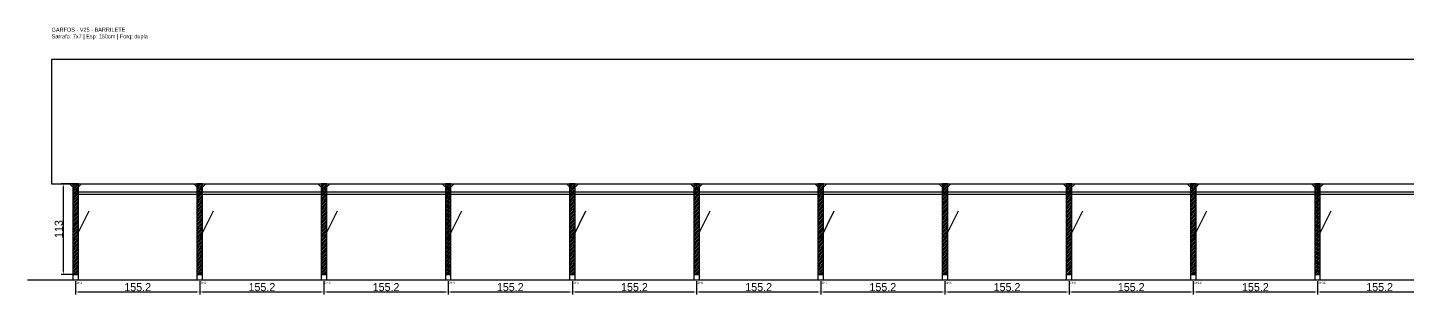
# Model space of a CAD drawing. Header units: metres. Extents: x -30 to 3504, y -25 to 308.
# Drawn here: x -30 to 1694, y -25 to 308 of the extents above; entities that cross this region are included whole.
import ezdxf

# ---------------------------------------------------------------- set-up
doc = ezdxf.new("R2010")
doc.units = ezdxf.units.M
for name, color, linetype in [('BARRA_ANCORAGEM', 1, 'Continuous'), ('COTA', 241, 'Continuous'), ('GARFOS OK', 3, 'Continuous'), ('NOME DA VIGA', 6, 'Continuous'), ('SARR_7x7', 40, 'Continuous'), ('TIRAS REESCORAMENTO', 252, 'Continuous'), ('VIGAS', 3, 'Continuous')]:
    doc.layers.add(name, color=color, linetype=linetype)
doc.dimstyles.new('EZ DXF', dxfattribs={"dimtxt": 10, "dimasz": 3.5, "dimexe": 3, "dimexo": 1.5, "dimgap": 1, "dimtad": 1, "dimdec": 1, "dimdsep": 46, "dimcen": 2.5, "dimazin": 3, "dimtfac": 1, "dimtmove": 0, "dimatfit": 3})

msp = doc.modelspace()

# ---------------------------------------------------------------- hatches: boundary and pattern name
at = {"layer": 'COTA'}
h = msp.add_hatch(dxfattribs=at)
h.set_pattern_fill('ANSI31', scale=0.5)
h.paths.add_polyline_path([(26.5, 0), (33.5, 0), (33.5, 113), (26.5, 113)])
h = msp.add_hatch(dxfattribs=at)
h.set_pattern_fill('ANSI31', scale=0.5)
h.paths.add_polyline_path([(181.68, 0), (188.68, 0), (188.68, 113), (181.68, 113)])
h = msp.add_hatch(dxfattribs=at)
h.set_pattern_fill('ANSI31', scale=0.5)
h.paths.add_polyline_path([(336.87, 0), (343.87, 0), (343.87, 113), (336.87, 113)])
h = msp.add_hatch(dxfattribs=at)
h.set_pattern_fill('ANSI31', scale=0.5)
h.paths.add_polyline_path([(492.05, 0), (499.05, 0), (499.05, 113), (492.05, 113)])
h = msp.add_hatch(dxfattribs=at)
h.set_pattern_fill('ANSI31', scale=0.5)
h.paths.add_polyline_path([(647.24, 0), (654.24, 0), (654.24, 113), (647.24, 113)])
h = msp.add_hatch(dxfattribs=at)
h.set_pattern_fill('ANSI31', scale=0.5)
h.paths.add_polyline_path([(802.42, 0), (809.42, 0), (809.42, 113), (802.42, 113)])
h = msp.add_hatch(dxfattribs=at)
h.set_pattern_fill('ANSI31', scale=0.5)
h.paths.add_polyline_path([(957.61, 0), (964.61, 0), (964.61, 113), (957.61, 113)])
h = msp.add_hatch(dxfattribs=at)
h.set_pattern_fill('ANSI31', scale=0.5)
h.paths.add_polyline_path([(1112.79, 0), (1119.79, 0), (1119.79, 113), (1112.79, 113)])
h = msp.add_hatch(dxfattribs=at)
h.set_pattern_fill('ANSI31', scale=0.5)
h.paths.add_polyline_path([(1267.98, 0), (1274.98, 0), (1274.98, 113), (1267.98, 113)])
h = msp.add_hatch(dxfattribs=at)
h.set_pattern_fill('ANSI31', scale=0.5)
h.paths.add_polyline_path([(1423.16, 0), (1430.16, 0), (1430.16, 113), (1423.16, 113)])
h = msp.add_hatch(dxfattribs=at)
h.set_pattern_fill('ANSI31', scale=0.5)
h.paths.add_polyline_path([(1578.35, 0), (1585.35, 0), (1585.35, 113), (1578.35, 113)])

# ---------------------------------------------------------------- linework, layer by layer
at = {"layer": 'BARRA_ANCORAGEM'}
for p, q in [((30, 45.2), (46.95, 79.1)), ((185.18, 45.2), (202.13, 79.1)), ((340.37, 45.2), (357.32, 79.1)), ((495.55, 45.2), (512.5, 79.1)), ((650.74, 45.2), (667.69, 79.1)), ((805.92, 45.2), (822.87, 79.1)), ((961.11, 45.2), (978.06, 79.1)), ((1116.29, 45.2), (1133.24, 79.1)), ((1271.48, 45.2), (1288.43, 79.1)), ((1426.66, 45.2), (1443.61, 79.1)), ((1581.85, 45.2), (1598.8, 79.1))]:
    msp.add_line(p, q, dxfattribs=at)
at = {"layer": 'GARFOS OK'}
for p, q in [((30, 106), (22.5, 113)), ((22.5, 113), (37.5, 113)), ((30, 106), (37.5, 113)), ((185.18, 106), (177.68, 113)), ((177.68, 113), (192.68, 113)), ((185.18, 106), (192.68, 113)), ((340.37, 106), (332.87, 113)), ((332.87, 113), (347.87, 113)), ((340.37, 106), (347.87, 113)), ((495.55, 106), (488.05, 113)), ((488.05, 113), (503.05, 113)), ((495.55, 106), (503.05, 113)), ((650.74, 106), (643.24, 113)), ((643.24, 113), (658.24, 113)), ((650.74, 106), (658.24, 113)), ((805.92, 106), (798.42, 113)), ((798.42, 113), (813.42, 113)), ((805.92, 106), (813.42, 113)), ((961.11, 106), (953.61, 113)), ((953.61, 113), (968.61, 113)), ((961.11, 106), (968.61, 113)), ((1116.29, 106), (1108.79, 113)), ((1108.79, 113), (1123.79, 113)), ((1116.29, 106), (1123.79, 113)), ((1271.48, 106), (1263.98, 113)), ((1263.98, 113), (1278.98, 113)), ((1271.48, 106), (1278.98, 113)), ((1426.66, 106), (1419.16, 113)), ((1419.16, 113), (1434.16, 113)), ((1426.66, 106), (1434.16, 113)), ((1581.85, 106), (1574.35, 113)), ((1574.35, 113), (1589.35, 113)), ((1581.85, 106), (1589.35, 113))]:
    msp.add_line(p, q, dxfattribs=at)
at = {"layer": 'GARFOS OK', "linetype": 'CONTINUOUS'}
msp.add_line((-30, -7), (3504.07, -7), dxfattribs=at)
at = {"layer": 'GARFOS OK'}
for points in [[(26.5, 0), (33.5, 0), (33.5, 113), (26.5, 113), (26.5, 0)], [(181.68, 0), (188.68, 0), (188.68, 113), (181.68, 113), (181.68, 0)], [(336.87, 0), (343.87, 0), (343.87, 113), (336.87, 113), (336.87, 0)], [(492.05, 0), (499.05, 0), (499.05, 113), (492.05, 113), (492.05, 0)], [(647.24, 0), (654.24, 0), (654.24, 113), (647.24, 113), (647.24, 0)], [(802.42, 0), (809.42, 0), (809.42, 113), (802.42, 113), (802.42, 0)], [(957.61, 0), (964.61, 0), (964.61, 113), (957.61, 113), (957.61, 0)], [(1112.79, 0), (1119.79, 0), (1119.79, 113), (1112.79, 113), (1112.79, 0)], [(1267.98, 0), (1274.98, 0), (1274.98, 113), (1267.98, 113), (1267.98, 0)], [(1423.16, 0), (1430.16, 0), (1430.16, 113), (1423.16, 113), (1423.16, 0)], [(1578.35, 0), (1585.35, 0), (1585.35, 113), (1578.35, 113), (1578.35, 0)]]:
    msp.add_lwpolyline(points, dxfattribs=at)
at = {"layer": 'SARR_7x7'}
for points in [[(26.5, -7), (33.5, -7), (33.5, 0), (26.5, 0), (26.5, -7)], [(181.68, -7), (188.68, -7), (188.68, 0), (181.68, 0), (181.68, -7)], [(336.87, -7), (343.87, -7), (343.87, 0), (336.87, 0), (336.87, -7)], [(492.05, -7), (499.05, -7), (499.05, 0), (492.05, 0), (492.05, -7)], [(647.24, -7), (654.24, -7), (654.24, 0), (647.24, 0), (647.24, -7)], [(802.42, -7), (809.42, -7), (809.42, 0), (802.42, 0), (802.42, -7)], [(957.61, -7), (964.61, -7), (964.61, 0), (957.61, 0), (957.61, -7)], [(1112.79, -7), (1119.79, -7), (1119.79, 0), (1112.79, 0), (1112.79, -7)], [(1267.98, -7), (1274.98, -7), (1274.98, 0), (1267.98, 0), (1267.98, -7)], [(1423.16, -7), (1430.16, -7), (1430.16, 0), (1423.16, 0), (1423.16, -7)], [(1578.35, -7), (1585.35, -7), (1585.35, 0), (1578.35, 0), (1578.35, -7)]]:
    msp.add_lwpolyline(points, dxfattribs=at)
at = {"layer": 'TIRAS REESCORAMENTO'}
for points in [[(30, 100), (185.18, 100), (185.18, 102.5), (30, 102.5), (30, 100)], [(185.18, 100), (340.37, 100), (340.37, 102.5), (185.18, 102.5), (185.18, 100)], [(340.37, 100), (495.55, 100), (495.55, 102.5), (340.37, 102.5), (340.37, 100)], [(495.55, 100), (650.74, 100), (650.74, 102.5), (495.55, 102.5), (495.55, 100)], [(650.74, 100), (805.92, 100), (805.92, 102.5), (650.74, 102.5), (650.74, 100)], [(805.92, 100), (961.11, 100), (961.11, 102.5), (805.92, 102.5), (805.92, 100)], [(961.11, 100), (1116.29, 100), (1116.29, 102.5), (961.11, 102.5), (961.11, 100)], [(1116.29, 100), (1271.48, 100), (1271.48, 102.5), (1116.29, 102.5), (1116.29, 100)], [(1271.48, 100), (1426.66, 100), (1426.66, 102.5), (1271.48, 102.5), (1271.48, 100)], [(1426.66, 100), (1581.85, 100), (1581.85, 102.5), (1426.66, 102.5), (1426.66, 100)], [(1581.85, 100), (1737.03, 100), (1737.03, 102.5), (1581.85, 102.5), (1581.85, 100)]]:
    msp.add_lwpolyline(points, dxfattribs=at)
at = {"layer": 'VIGAS'}
msp.add_lwpolyline([(0, 113), (3474.07, 113), (3474.07, 268), (0, 268), (0, 113)], dxfattribs=at)

# ---------------------------------------------------------------- texts
at = {"layer": 'NOME DA VIGA'}
for s, p in [('GF1', (30, -12)), ('GF2', (185.18, -12)), ('GF3', (340.37, -12)), ('GF4', (495.55, -12)), ('GF5', (650.74, -12)), ('GF6', (805.92, -12)), ('GF7', (961.11, -12)), ('GF8', (1116.29, -12)), ('GF9', (1271.48, -12)), ('GF10', (1426.66, -12)), ('GF11', (1581.85, -12))]:
    msp.add_text(s, height=3, dxfattribs=at).set_placement(p)
at = {"layer": 'NOME DA VIGA', "insert": (0, 293), "char_height": 5, "attachment_point": 7}
msp.add_mtext('GARFOS - V25 - BARRILETE\\PSarrafo: 7x7 | Esp: 150cm | Forq: dupla', dxfattribs=at)

# ---------------------------------------------------------------- dimensions: what is measured, and where the dimension line sits
at = {"layer": 'COTA'}
msp.add_linear_dim(base=(15, 0), p1=(30, 0), p2=(30, 113), angle=90, dimstyle='EZ DXF', dxfattribs=at).render()
for base, p1, p2 in [((30, -22), (30, -7), (185.18, -7)), ((185.18, -22), (185.18, -7), (340.37, -7)), ((340.37, -22), (340.37, -7), (495.55, -7)), ((495.55, -22), (495.55, -7), (650.74, -7)), ((650.74, -22), (650.74, -7), (805.92, -7)), ((805.92, -22), (805.92, -7), (961.11, -7)), ((961.11, -22), (961.11, -7), (1116.29, -7)), ((1116.29, -22), (1116.29, -7), (1271.48, -7)), ((1271.48, -22), (1271.48, -7), (1426.66, -7)), ((1426.66, -22), (1426.66, -7), (1581.85, -7)), ((1581.85, -22), (1581.85, -7), (1737.03, -7))]:
    msp.add_linear_dim(base=base, p1=p1, p2=p2, dimstyle='EZ DXF', dxfattribs=at).render()

doc.saveas('drawing.dxf')
